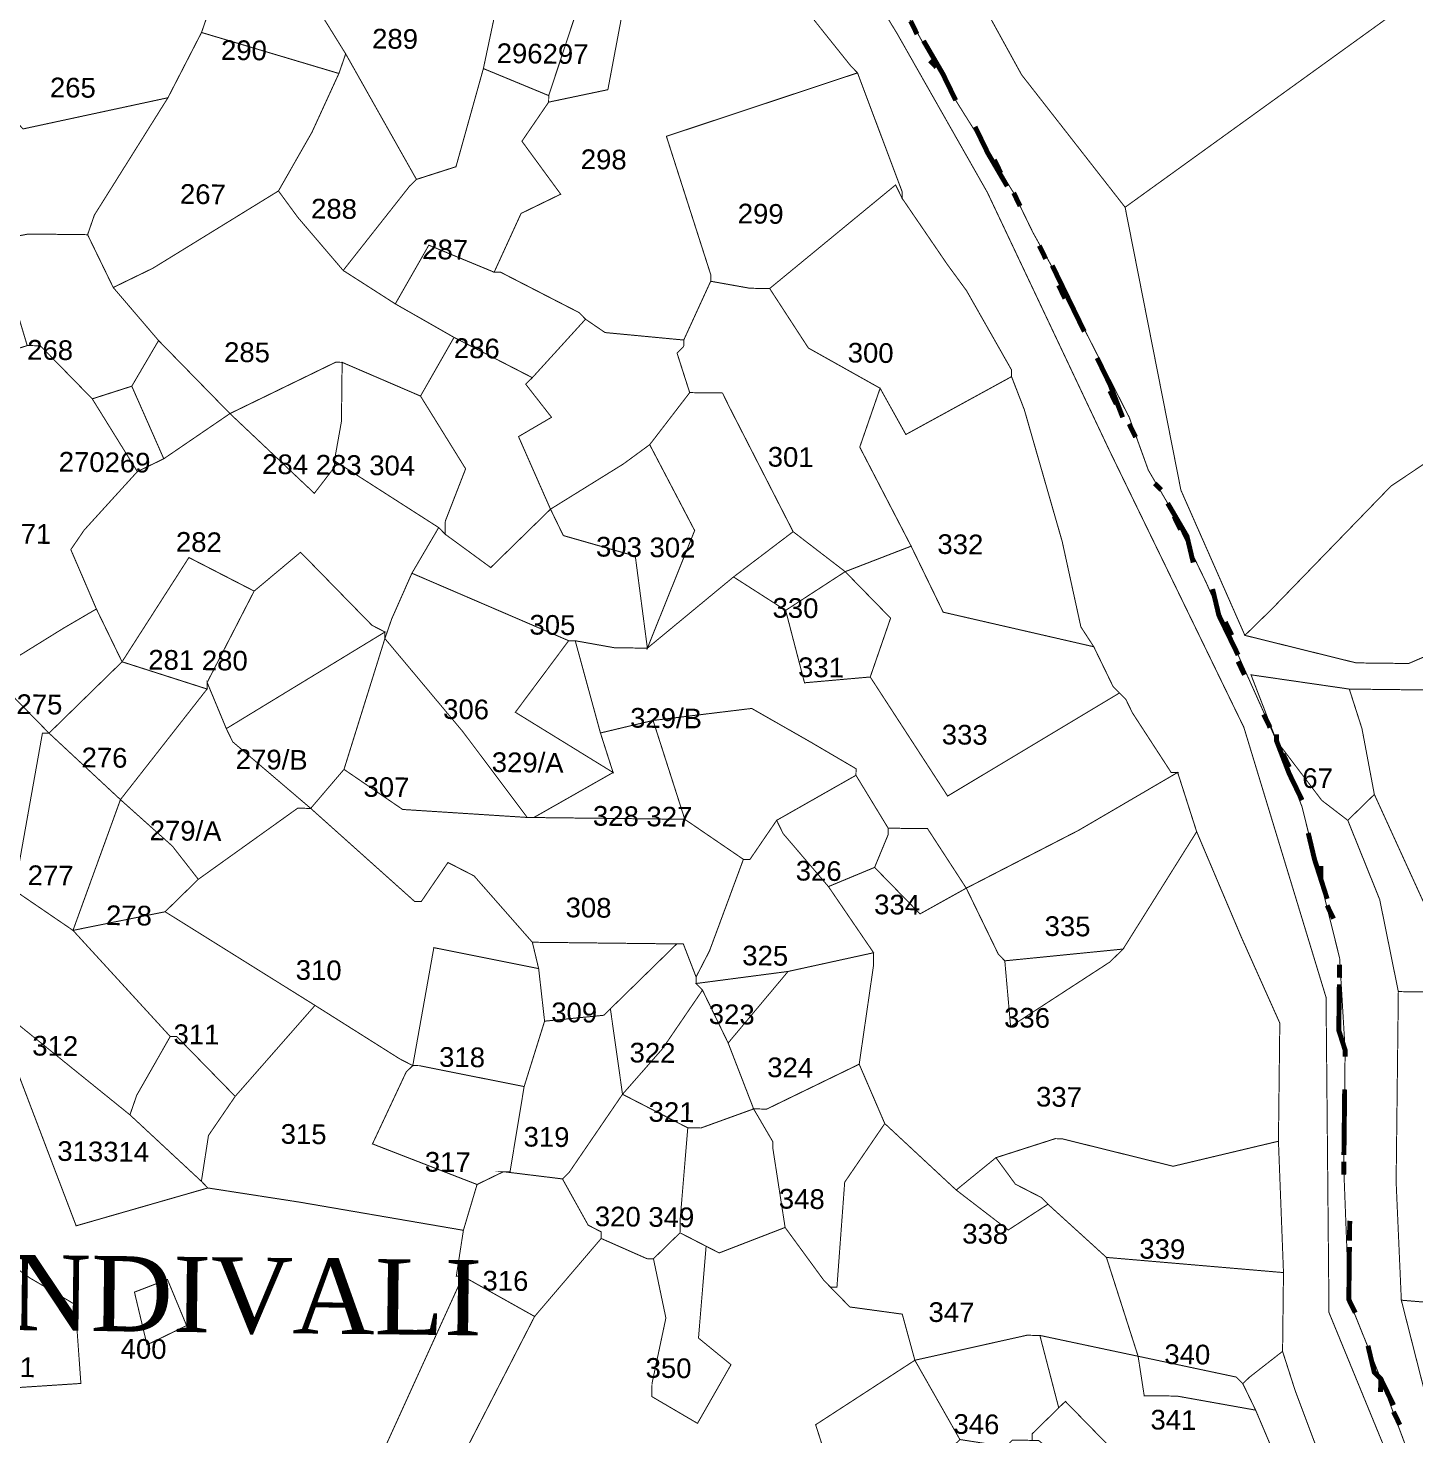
# Model space of a CAD drawing. Header units: metres. Extents: x 301380 to 306099, y 1982558 to 1991216.
# Drawn here: x 302090 to 302938, y 1983544 to 1984404 of the extents above; entities that cross this region are included whole.
import ezdxf

# ---------------------------------------------------------------- set-up
doc = ezdxf.new("R2010")
doc.units = ezdxf.units.M
for name, color, linetype in [('SURVEY NO.', 7, 'Continuous'), ('SURVEY PLOT BOUNDARY', 35, 'Continuous'), ('VILLAGE BOUNDARY', 212, 'Continuous'), ('VILLAGE NAME', 3, 'Continuous')]:
    doc.layers.add(name, color=color, linetype=linetype)
doc.styles.add('PDF Arial', font='arial.ttf')

# ---------------------------------------------------------------- blocks, each defined once
blk = doc.blocks.new('THTU')
at = {"layer": 'SURVEY PLOT BOUNDARY', "lineweight": 18, "const_width": 0.602}
for points in [[(302601.93, 1984456.49), (302656.97, 1984359.56), (302692.42, 1984302.98), (302704.17, 1984278.77), (302719.89, 1984250.51), (302763.04, 1984165.76), (302774.71, 1984133.52), (302786.51, 1984113.33), (302810.02, 1984064.91), (302829.56, 1984020.55), (302853.03, 1983968.12), (302868.61, 1983927.82), (302891.61, 1983835.28), (302894.97, 1983779.07), (302894.14, 1983706.86), (302897.22, 1983626.59), (302916.72, 1983578.22), (302936.18, 1983525.83)], [(302939.72, 1983485.67), (302885.1, 1983618.7), (302883.31, 1983811.3), (302833.06, 1983976.38), (302750.78, 1984145.84), (302676.38, 1984303.17), (302621.33, 1984400.09), (302542.6, 1984529.39)], [(302542.6, 1984529.39), (302621.33, 1984400.09), (302676.38, 1984303.17), (302750.78, 1984145.84), (302833.06, 1983976.38), (302883.31, 1983811.3), (302885.1, 1983618.7), (302939.72, 1983485.67)], [(302891.73, 1983498.26), (302864.49, 1983570.79), (302856.74, 1983594.96), (302857.3, 1983643.09), (302854.21, 1983723.37), (302855.05, 1983795.58), (302831.58, 1983848.01), (302804.25, 1983912.52), (302792.63, 1983948.76), (302788.62, 1983948.81), (302764.97, 1983985.19), (302761.05, 1983993.26), (302757.09, 1983997.32), (302753.12, 1984001.37), (302741.37, 1984025.58), (302733.49, 1984037.71), (302722.05, 1984090), (302698.91, 1984170.51), (302691.12, 1984190.66), (302691.17, 1984194.67), (302663.65, 1984243.13), (302651.8, 1984259.32), (302624.19, 1984299.76), (302624.23, 1984303.77), (302596.99, 1984376.3), (302593.03, 1984380.36), (302557.44, 1984424.9)], [(302961.69, 1983998.97), (302897.52, 1983999.71), (302837.45, 1984008.42), (302853.03, 1983968.12), (302880.69, 1983931.7), (302896.59, 1983919.48), (302916.09, 1983871.11), (302927.48, 1983814.81), (302926.13, 1983698.47), (302929.31, 1983626.22), (302944.66, 1983565.86)], [(302936.18, 1983525.83), (302916.72, 1983578.22), (302897.22, 1983626.59), (302894.14, 1983706.86), (302894.97, 1983779.07), (302891.61, 1983835.28), (302868.61, 1983927.82), (302853.03, 1983968.12), (302829.56, 1984020.55), (302810.02, 1984064.91), (302786.51, 1984113.33), (302774.71, 1984133.52), (302763.04, 1984165.76), (302719.89, 1984250.51), (302704.17, 1984278.77), (302692.42, 1984302.98), (302656.97, 1984359.56), (302601.93, 1984456.49)], [(302646.19, 1984468.01), (302697.26, 1984375.14), (302760.51, 1984294.17), (302794.62, 1984121.26), (302833.71, 1984032.54), (302901.71, 1984015.71), (302933.8, 1984015.34), (302970.08, 1984030.97)], [(302557.44, 1984424.9), (302593.03, 1984380.36), (302596.99, 1984376.3), (302480.21, 1984337.53), (302507.32, 1984252.96), (302507.27, 1984248.95), (302490.81, 1984213.03), (302442.72, 1984217.6), (302430.78, 1984225.76), (302426.82, 1984229.82), (302378.97, 1984254.44), (302374.95, 1984254.49), (302391.41, 1984290.41), (302415.62, 1984302.16), (302391.92, 1984334.53), (302408.25, 1984358.42), (302444.44, 1984366.02), (302457.26, 1984434.08)], [(302944.12, 1983866.77), (302912.82, 1983935.34), (302905.26, 1983975.55), (302897.52, 1983999.71), (302961.69, 1983998.97)], [(302041.14, 1983484), (302070.23, 1983571.93), (302122.42, 1983575.34), (302118.96, 1983623.53), (302091.07, 1983639.9), (302063.23, 1983660.28), (302019.29, 1983676.84), (301974.85, 1983649.26), (301970.84, 1983649.31), (301946.63, 1983637.55), (301934.83, 1983657.75), (301907.45, 1983718.25), (301903.48, 1983722.31), (301984.21, 1983765.51), (302068.9, 1983804.65), (302119.52, 1983671.67), (302200.02, 1983694.81), (302256.08, 1983686.14), (302356.16, 1983668.94), (302351.83, 1983640.9), (302355.84, 1983640.86), (302294.1, 1983505.16)], [(302350.44, 1983520.56), (302399.68, 1983616.28), (302440.35, 1983663.95), (302468.29, 1983651.6), (302472.3, 1983651.55), (302479.9, 1983615.35), (302471.42, 1983575.33), (302471.32, 1983567.31), (302499.22, 1983550.94), (302519.69, 1983586.81), (302499.82, 1983603.09), (302504.48, 1983659.2), (302512.45, 1983655.1), (302552.75, 1983670.68), (302576.44, 1983638.31), (302580.41, 1983634.25), (302592.3, 1983622.08), (302624.34, 1983617.7), (302632.04, 1983589.52), (302571.41, 1983550.1), (302583.03, 1983513.86)]]:
    blk.add_lwpolyline(points, dxfattribs=at)
for points in [[(302973.89, 1984708.97), (302981.73, 1984692.83), (303033.55, 1984664.15), (303169.83, 1984654.55), (303043.68, 1984499.53), (302946.59, 1984428.44), (302853.55, 1984361.3), (302760.51, 1984294.17), (302697.26, 1984375.14), (302646.19, 1984468.01), (302611.01, 1984548.66), (302595.39, 1984584.95), (302603.41, 1984584.86), (302716.36, 1984639.72), (302825.31, 1984694.63), (302841.44, 1984702.47), (302853.52, 1984706.35), (302861.59, 1984710.26)], [(303276.46, 1984508.88), (303129.8, 1984313.98), (303080.79, 1984238.32), (303064.56, 1984222.46), (303052.39, 1984210.56), (302923.02, 1984123.79), (302849.94, 1984048.4), (302833.71, 1984032.54), (302794.62, 1984121.26), (302760.51, 1984294.17), (302853.55, 1984361.3), (302946.59, 1984428.44), (303043.68, 1984499.53), (303169.83, 1984654.55), (303265.17, 1984573.21)], [(302417.79, 1984490.71), (302441.67, 1984474.38), (302437.43, 1984454.37), (302421.39, 1984454.56), (302381.09, 1984438.97), (302368.37, 1984378.94), (302351.63, 1984318.95), (302327.47, 1984311.2), (302284.23, 1984387.93), (302256.66, 1984432.38), (302288.8, 1984436.03), (302313.23, 1984467.84), (302341.63, 1984495.6), (302385.29, 1984454.97), (302385.34, 1984458.98), (302377.92, 1984511.23), (302413.78, 1984490.75)], [(302132.28, 1984429.81), (302136.29, 1984429.76), (302164.46, 1984437.46), (302204.47, 1984428.97), (302204.43, 1984424.96), (302196.13, 1984400.99), (302187.92, 1984385.03), (302175.61, 1984361.1), (302087.14, 1984342.06), (302079.21, 1984350.18), (302071.33, 1984362.31), (302059.76, 1984402.56), (302076.17, 1984434.47), (302084.42, 1984454.43), (302108.68, 1984470.2), (302124.26, 1984429.9)], [(302256.66, 1984432.38), (302284.23, 1984387.93), (302280.08, 1984375.94), (302196.13, 1984400.99), (302204.43, 1984424.96), (302204.47, 1984428.97), (302244.95, 1984460.6)], [(302437.39, 1984450.36), (302408.29, 1984362.43), (302368.37, 1984378.94), (302381.09, 1984438.97), (302421.39, 1984454.56), (302437.43, 1984454.37)], [(302408.25, 1984358.42), (302408.29, 1984362.43), (302437.39, 1984450.36), (302457.26, 1984434.08), (302444.44, 1984366.02)], [(302280.08, 1984375.94), (302263.62, 1984340.03), (302243.15, 1984304.15), (302166.39, 1984256.89), (302142.18, 1984245.14), (302126.51, 1984277.41), (302130.66, 1984289.4), (302175.61, 1984361.1), (302187.92, 1984385.03), (302196.13, 1984400.99)], [(302327.47, 1984311.2), (302323.41, 1984307.24), (302282.7, 1984255.55), (302255, 1984287.97), (302243.15, 1984304.15), (302263.62, 1984340.03), (302280.08, 1984375.94), (302284.23, 1984387.93)], [(302408.29, 1984362.43), (302408.25, 1984358.42), (302391.92, 1984334.53), (302415.62, 1984302.16), (302391.41, 1984290.41), (302374.95, 1984254.49), (302335.03, 1984271), (302314.56, 1984235.12), (302282.7, 1984255.55), (302323.41, 1984307.24), (302327.47, 1984311.2), (302351.63, 1984318.95), (302368.37, 1984378.94)], [(302624.19, 1984299.76), (302620.27, 1984307.83), (302543.32, 1984244.52), (302531.29, 1984244.66), (302507.27, 1984248.95), (302507.32, 1984252.96), (302480.21, 1984337.53), (302596.99, 1984376.3), (302624.23, 1984303.77)], [(302087.14, 1984342.06), (302175.61, 1984361.1), (302130.66, 1984289.4), (302126.51, 1984277.41), (302090.41, 1984277.83), (302070.31, 1984274.05), (302021.95, 1984254.55), (302039.05, 1984346.63), (302071.33, 1984362.31), (302079.21, 1984350.18)], [(302282.7, 1984255.55), (302314.56, 1984235.12), (302350.43, 1984214.65), (302329.95, 1984178.78), (302282.06, 1984199.39), (302278.04, 1984199.44), (302213.5, 1984168.08), (302169.89, 1984212.72), (302142.18, 1984245.14), (302166.39, 1984256.89), (302243.15, 1984304.15), (302255, 1984287.97)], [(302624.19, 1984299.76), (302651.8, 1984259.32), (302663.65, 1984243.13), (302691.17, 1984194.67), (302691.12, 1984190.66), (302626.53, 1984155.29), (302610.81, 1984183.56), (302566.97, 1984208.14), (302543.32, 1984244.52), (302620.27, 1984307.83)], [(302142.18, 1984245.14), (302169.89, 1984212.72), (302153.52, 1984184.82), (302129.36, 1984177.08), (302097.64, 1984209.54), (302089.62, 1984209.63), (302070.31, 1984274.05), (302090.41, 1984277.83), (302126.51, 1984277.41)], [(302374.95, 1984254.49), (302378.97, 1984254.44), (302426.82, 1984229.82), (302430.78, 1984225.76), (302398.28, 1984190.02), (302350.43, 1984214.65), (302314.56, 1984235.12), (302335.03, 1984271)], [(302543.32, 1984244.52), (302566.97, 1984208.14), (302610.81, 1984183.56), (302598.36, 1984147.59), (302629.76, 1984087.05), (302589.46, 1984071.47), (302557.65, 1984095.91), (302518.42, 1984172.59), (302514.5, 1984180.66), (302494.45, 1984180.89), (302486.71, 1984205.05), (302490.76, 1984209.02), (302490.81, 1984213.03), (302507.27, 1984248.95), (302531.29, 1984244.66)], [(302490.81, 1984213.03), (302490.76, 1984209.02), (302486.71, 1984205.05), (302494.45, 1984180.89), (302470.01, 1984149.08), (302453.83, 1984137.23), (302409.39, 1984109.65), (302389.84, 1984154.01), (302410.03, 1984165.82), (302394.22, 1984186.06), (302398.28, 1984190.02), (302430.78, 1984225.76), (302442.72, 1984217.6)], [(303123.7, 1984133.51), (303099.22, 1984097.68), (303074.92, 1984077.9), (303026.65, 1984066.42), (302990.28, 1984042.77), (302970.08, 1984030.97), (302933.8, 1984015.34), (302901.71, 1984015.71), (302833.71, 1984032.54), (302849.94, 1984048.4), (302923.02, 1984123.79), (303052.39, 1984210.56), (303064.56, 1984222.46)], [(302129.36, 1984177.08), (302156.93, 1984132.63), (302124.43, 1984096.89), (302116.26, 1984084.95), (302131.89, 1984048.66), (302111.7, 1984036.86), (302067.25, 1984009.29), (302031.43, 1984033.77), (302031.48, 1984037.78), (302051.81, 1984061.62), (302076.11, 1984081.4), (302060.53, 1984121.7), (302056.56, 1984125.76), (302029.23, 1984190.27), (302089.62, 1984209.63), (302097.64, 1984209.54)], [(302213.5, 1984168.08), (302173.07, 1984140.47), (302153.52, 1984184.82), (302169.89, 1984212.72)], [(302398.28, 1984190.02), (302394.22, 1984186.06), (302410.03, 1984165.82), (302389.84, 1984154.01), (302409.39, 1984109.65), (302372.87, 1984073.97), (302345.03, 1984094.35), (302345.12, 1984102.37), (302357.52, 1984134.33), (302329.95, 1984178.78), (302350.43, 1984214.65)], [(302282.06, 1984199.39), (302281.64, 1984163.29), (302277.35, 1984139.26), (302277.3, 1984135.25), (302265.09, 1984119.34), (302213.5, 1984168.08), (302278.04, 1984199.44)], [(302329.95, 1984178.78), (302357.52, 1984134.33), (302345.12, 1984102.37), (302345.03, 1984094.35), (302341.06, 1984098.41), (302277.35, 1984139.26), (302281.64, 1984163.29), (302282.06, 1984199.39)], [(302741.37, 1984025.58), (302649.35, 1984046.7), (302629.76, 1984087.05), (302598.36, 1984147.59), (302610.81, 1984183.56), (302626.53, 1984155.29), (302691.12, 1984190.66), (302698.91, 1984170.51), (302722.05, 1984090), (302733.49, 1984037.71)], [(302173.07, 1984140.47), (302156.93, 1984132.63), (302129.36, 1984177.08), (302153.52, 1984184.82)], [(302557.65, 1984095.91), (302521.23, 1984068.24), (302468.58, 1984024.72), (302497.49, 1984096.6), (302470.01, 1984149.08), (302494.45, 1984180.89), (302514.5, 1984180.66), (302518.42, 1984172.59)], [(302277.35, 1984139.26), (302341.06, 1984098.41), (302324.69, 1984070.51), (302312.34, 1984042.57), (302308.19, 1984030.58), (302308.23, 1984034.59), (302300.26, 1984038.7), (302256.65, 1984083.33), (302228.29, 1984059.59), (302188.42, 1984080.11), (302147.57, 1984016.38), (302131.89, 1984048.66), (302116.26, 1984084.95), (302124.43, 1984096.89), (302156.93, 1984132.63), (302173.07, 1984140.47), (302213.5, 1984168.08), (302265.09, 1984119.34), (302277.3, 1984135.25)], [(302468.58, 1984024.72), (302461.2, 1984080.97), (302417.22, 1984093.52), (302409.39, 1984109.65), (302453.83, 1984137.23), (302470.01, 1984149.08), (302497.49, 1984096.6)], [(302468.58, 1984024.72), (302448.52, 1984024.95), (302424.5, 1984029.24), (302420.49, 1984029.28), (302324.69, 1984070.51), (302341.06, 1984098.41), (302345.03, 1984094.35), (302372.87, 1984073.97), (302409.39, 1984109.65), (302417.22, 1984093.52), (302461.2, 1984080.97)], [(302589.46, 1984071.47), (302553.09, 1984047.81), (302521.23, 1984068.24), (302557.65, 1984095.91)], [(302741.37, 1984025.58), (302753.12, 1984001.37), (302757.09, 1983997.32), (302652.06, 1983934.33), (302604.77, 1984007.1), (302617.21, 1984043.06), (302589.46, 1984071.47), (302629.76, 1984087.05), (302649.35, 1984046.7)], [(302228.29, 1984059.59), (302199.57, 1984003.75), (302199.52, 1983999.74), (302147.57, 1984016.38), (302188.42, 1984080.11)], [(302308.23, 1984034.59), (302211.28, 1983975.53), (302199.57, 1984003.75), (302228.29, 1984059.59), (302256.65, 1984083.33), (302300.26, 1984038.7)], [(302420.49, 1984029.28), (302387.9, 1983985.53), (302447.64, 1983948.73), (302399.19, 1983921.2), (302395.18, 1983921.25), (302355.67, 1983973.86), (302308.19, 1984030.58), (302312.34, 1984042.57), (302324.69, 1984070.51)], [(302604.77, 1984007.1), (302564.61, 1984003.55), (302553.09, 1984047.81), (302589.46, 1984071.47), (302617.21, 1984043.06)], [(302553.09, 1984047.81), (302564.61, 1984003.55), (302604.77, 1984007.1), (302652.06, 1983934.33), (302757.09, 1983997.32), (302761.05, 1983993.26), (302764.97, 1983985.19), (302788.62, 1983948.81), (302792.63, 1983948.76), (302732.05, 1983913.35), (302663.45, 1983878.03), (302639.8, 1983914.41), (302615.73, 1983914.69), (302596.05, 1983947.02), (302596.1, 1983951.03), (302568.2, 1983967.4), (302532.34, 1983987.87), (302472.08, 1983980.54), (302439.9, 1983972.89), (302424.5, 1984029.24), (302448.52, 1984024.95), (302468.58, 1984024.72), (302521.23, 1984068.24)], [(302147.57, 1984016.38), (302102.94, 1983972.77), (302067.25, 1984009.29), (302111.7, 1984036.86), (302131.89, 1984048.66)], [(302308.19, 1984030.58), (302283.2, 1983950.63), (302262.86, 1983926.79), (302215.2, 1983967.46), (302211.28, 1983975.53), (302308.23, 1984034.59)], [(302395.18, 1983921.25), (302319.02, 1983926.14), (302283.2, 1983950.63), (302308.19, 1984030.58), (302355.67, 1983973.86)], [(302424.5, 1984029.24), (302439.9, 1983972.89), (302447.64, 1983948.73), (302387.9, 1983985.53), (302420.49, 1984029.28)], [(302199.52, 1983999.74), (302146.59, 1983932.14), (302102.94, 1983972.77), (302147.57, 1984016.38)], [(302102.94, 1983972.77), (302098.92, 1983972.81), (302081.77, 1983876.72), (302046.09, 1983913.24), (302046.13, 1983917.25), (302030.28, 1983933.48), (302063.2, 1984005.32), (302067.25, 1984009.29)], [(302211.28, 1983975.53), (302215.2, 1983967.46), (302262.86, 1983926.79), (302254.84, 1983926.88), (302194.17, 1983883.45), (302178.36, 1983903.69), (302146.59, 1983932.14), (302199.52, 1983999.74), (302199.57, 1984003.75)], [(302897.52, 1983999.71), (302905.26, 1983975.55), (302912.82, 1983935.34), (302896.59, 1983919.48), (302880.69, 1983931.7), (302853.03, 1983968.12), (302837.45, 1984008.42)], [(302596.1, 1983951.03), (302596.05, 1983947.02), (302547.59, 1983919.49), (302531.27, 1983895.61), (302527.26, 1983895.65), (302491.44, 1983920.14), (302472.08, 1983980.54), (302532.34, 1983987.87), (302568.2, 1983967.4)], [(302491.44, 1983920.14), (302399.19, 1983921.2), (302447.64, 1983948.73), (302439.9, 1983972.89), (302472.08, 1983980.54)], [(302146.59, 1983932.14), (302117.59, 1983852.23), (302081.77, 1983876.72), (302098.92, 1983972.81), (302102.94, 1983972.77)], [(302395.18, 1983921.25), (302491.44, 1983920.14), (302527.26, 1983895.65), (302506.56, 1983839.72), (302498.35, 1983823.77), (302490.56, 1983843.92), (302398.31, 1983844.98), (302362.67, 1983885.52), (302346.72, 1983893.72), (302330.4, 1983869.84), (302326.39, 1983869.89), (302262.86, 1983926.79), (302283.2, 1983950.63), (302319.02, 1983926.14)], [(302615.73, 1983914.69), (302615.69, 1983910.68), (302607.43, 1983890.72), (302579.22, 1983879), (302551.51, 1983911.42), (302547.59, 1983919.49), (302596.05, 1983947.02)], [(302804.25, 1983912.52), (302759.29, 1983840.82), (302687, 1983833.63), (302683.04, 1983837.69), (302663.45, 1983878.03), (302732.05, 1983913.35), (302792.63, 1983948.76)], [(302194.17, 1983883.45), (302177.94, 1983867.59), (302173.88, 1983863.62), (302117.59, 1983852.23), (302146.59, 1983932.14), (302178.36, 1983903.69)], [(302984.09, 1983854.27), (302979.57, 1983810.19), (302987.45, 1983798.06), (302975.37, 1983794.19), (302959.33, 1983794.38), (302959.56, 1983814.44), (302927.48, 1983814.81), (302916.09, 1983871.11), (302896.59, 1983919.48), (302912.82, 1983935.34), (302944.12, 1983866.77), (302952.28, 1983878.71)], [(302398.31, 1983844.98), (302402.14, 1983828.89), (302338.1, 1983841.67), (302325.23, 1983769.6), (302317.26, 1983773.7), (302265.49, 1983806.39), (302173.88, 1983863.62), (302177.94, 1983867.59), (302194.17, 1983883.45), (302254.84, 1983926.88), (302262.86, 1983926.79), (302326.39, 1983869.89), (302330.4, 1983869.84), (302346.72, 1983893.72), (302362.67, 1983885.52)], [(302579.22, 1983879), (302606.83, 1983838.57), (302554.55, 1983827.13), (302498.31, 1983819.76), (302498.35, 1983823.77), (302506.56, 1983839.72), (302527.26, 1983895.65), (302531.27, 1983895.61), (302547.59, 1983919.49), (302551.51, 1983911.42)], [(302854.21, 1983723.37), (302789.85, 1983708.07), (302721.85, 1983724.9), (302717.84, 1983724.95), (302681.6, 1983713.33), (302657.31, 1983693.55), (302613.65, 1983734.17), (302598.02, 1983770.46), (302606.74, 1983830.54), (302606.83, 1983838.57), (302579.22, 1983879), (302607.43, 1983890.72), (302635.19, 1983862.31), (302663.45, 1983878.03), (302683.04, 1983837.69), (302687, 1983833.63), (302690.55, 1983793.47), (302751.18, 1983832.89), (302759.29, 1983840.82), (302804.25, 1983912.52), (302831.58, 1983848.01), (302855.05, 1983795.58)], [(302663.45, 1983878.03), (302635.19, 1983862.31), (302607.43, 1983890.72), (302615.69, 1983910.68), (302615.73, 1983914.69), (302639.8, 1983914.41)], [(302117.59, 1983852.23), (302177.01, 1983787.36), (302156.54, 1983751.48), (302152.39, 1983739.49), (302076.88, 1983800.55), (302068.9, 1983804.65), (302081.77, 1983876.72)], [(302265.49, 1983806.39), (302216.71, 1983750.79), (302181.03, 1983787.31), (302177.01, 1983787.36), (302117.59, 1983852.23), (302173.88, 1983863.62)], [(302402.14, 1983828.89), (302405.78, 1983796.75), (302393.28, 1983756.78), (302329.24, 1983769.55), (302325.23, 1983769.6), (302338.1, 1983841.67)], [(302486.55, 1983843.97), (302445.98, 1983804.31), (302441.92, 1983800.35), (302405.78, 1983796.75), (302402.14, 1983828.89), (302398.31, 1983844.98)], [(302498.35, 1983823.77), (302498.31, 1983819.76), (302502.27, 1983815.7), (302477.79, 1983779.87), (302453.4, 1983752.07), (302445.98, 1983804.31), (302486.55, 1983843.97), (302490.56, 1983843.92)], [(302598.02, 1983770.46), (302589.96, 1983766.54), (302541.55, 1983743.03), (302533.52, 1983743.12), (302517.94, 1983783.42), (302554.55, 1983827.13), (302606.83, 1983838.57), (302606.74, 1983830.54)], [(302687, 1983833.63), (302759.29, 1983840.82), (302751.18, 1983832.89), (302690.55, 1983793.47)], [(302517.94, 1983783.42), (302502.27, 1983815.7), (302498.31, 1983819.76), (302554.55, 1983827.13)], [(302517.94, 1983783.42), (302533.52, 1983743.12), (302501.3, 1983731.46), (302493.28, 1983731.55), (302453.4, 1983752.07), (302477.79, 1983779.87), (302502.27, 1983815.7)], [(302987.45, 1983798.06), (302983.12, 1983770.03), (302995.15, 1983769.89), (302998.98, 1983753.8), (302982.75, 1983737.94), (302986.34, 1983701.79), (303002.25, 1983689.57), (303001.97, 1983665.5), (302993.76, 1983649.54), (303001.65, 1983637.42), (302985.42, 1983621.56), (302929.31, 1983626.22), (302926.13, 1983698.47), (302927.48, 1983814.81), (302959.56, 1983814.44), (302959.33, 1983794.38), (302975.37, 1983794.19)], [(302152.39, 1983739.49), (302196.05, 1983698.87), (302200.02, 1983694.81), (302119.52, 1983671.67), (302068.9, 1983804.65), (302076.88, 1983800.55)], [(302325.23, 1983769.6), (302321.18, 1983765.63), (302300.61, 1983721.74), (302364.51, 1983696.93), (302356.16, 1983668.94), (302256.08, 1983686.14), (302200.02, 1983694.81), (302196.05, 1983698.87), (302200.39, 1983726.9), (302216.71, 1983750.79), (302265.49, 1983806.39), (302317.26, 1983773.7)], [(302453.4, 1983752.07), (302420.76, 1983704.3), (302416.7, 1983700.34), (302380.65, 1983704.76), (302384.66, 1983704.72), (302393.28, 1983756.78), (302405.78, 1983796.75), (302441.92, 1983800.35), (302445.98, 1983804.31)], [(302216.71, 1983750.79), (302200.39, 1983726.9), (302196.05, 1983698.87), (302152.39, 1983739.49), (302156.54, 1983751.48), (302177.01, 1983787.36), (302181.03, 1983787.31)], [(302393.28, 1983756.78), (302384.66, 1983704.72), (302380.65, 1983704.76), (302364.51, 1983696.93), (302300.61, 1983721.74), (302321.18, 1983765.63), (302325.23, 1983769.6), (302329.24, 1983769.55)], [(302613.65, 1983734.17), (302589.17, 1983698.35), (302584.42, 1983634.21), (302580.41, 1983634.25), (302576.44, 1983638.31), (302552.75, 1983670.68), (302545.28, 1983718.91), (302545.33, 1983722.92), (302533.52, 1983743.12), (302541.55, 1983743.03), (302589.96, 1983766.54), (302598.02, 1983770.46)], [(302493.28, 1983731.55), (302488.62, 1983675.43), (302488.52, 1983667.41), (302472.3, 1983651.55), (302468.29, 1983651.6), (302440.35, 1983663.95), (302440.39, 1983667.97), (302432.42, 1983672.07), (302416.7, 1983700.34), (302420.76, 1983704.3), (302453.4, 1983752.07)], [(302552.75, 1983670.68), (302512.45, 1983655.1), (302504.48, 1983659.2), (302488.52, 1983667.41), (302488.62, 1983675.43), (302493.28, 1983731.55), (302501.3, 1983731.46), (302533.52, 1983743.12), (302545.33, 1983722.92), (302545.28, 1983718.91)], [(302657.31, 1983693.55), (302689.12, 1983669.11), (302713.37, 1983684.88), (302749.1, 1983652.37), (302768.46, 1983591.96), (302708.43, 1983604.69), (302700.41, 1983604.78), (302632.04, 1983589.52), (302624.34, 1983617.7), (302592.3, 1983622.08), (302580.41, 1983634.25), (302584.42, 1983634.21), (302589.17, 1983698.35), (302613.65, 1983734.17)], [(302854.21, 1983723.37), (302857.3, 1983643.09), (302749.1, 1983652.37), (302713.37, 1983684.88), (302709.4, 1983688.93), (302693.45, 1983697.14), (302681.6, 1983713.33), (302717.84, 1983724.95), (302721.85, 1983724.9), (302789.85, 1983708.07)], [(302713.37, 1983684.88), (302689.12, 1983669.11), (302657.31, 1983693.55), (302681.6, 1983713.33), (302693.45, 1983697.14), (302709.4, 1983688.93)], [(302416.7, 1983700.34), (302432.42, 1983672.07), (302440.39, 1983667.97), (302440.35, 1983663.95), (302399.68, 1983616.28), (302355.84, 1983640.86), (302351.83, 1983640.9), (302356.16, 1983668.94), (302364.51, 1983696.93), (302380.65, 1983704.76)], [(302118.96, 1983623.53), (302122.42, 1983575.34), (302070.23, 1983571.93), (302046.67, 1983616.34), (302019.29, 1983676.84), (302063.23, 1983660.28), (302091.07, 1983639.9)], [(302504.48, 1983659.2), (302499.82, 1983603.09), (302519.69, 1983586.81), (302499.22, 1983550.94), (302471.32, 1983567.31), (302471.42, 1983575.33), (302479.9, 1983615.35), (302472.3, 1983651.55), (302488.52, 1983667.41)], [(302857.3, 1983643.09), (302856.74, 1983594.96), (302836.5, 1983579.14), (302832.45, 1983575.18), (302828.48, 1983579.23), (302768.46, 1983591.96), (302749.1, 1983652.37)], [(302399.68, 1983616.28), (302350.44, 1983520.56), (302325.91, 1983480.72), (302321.67, 1983460.71), (302280.68, 1983384.95), (302272.43, 1983364.98), (302244.63, 1983389.38), (302244.68, 1983393.39), (302294.1, 1983505.16), (302355.84, 1983640.86)], [(302155.15, 1983631.14), (302175.3, 1983638.93), (302187.01, 1983610.71), (302162.81, 1983598.95)], [(302155.15, 1983631.14), (302162.81, 1983598.95), (302187.01, 1983610.71), (302175.3, 1983638.93)], [(302985.42, 1983621.56), (302981.27, 1983609.57), (302976.93, 1983581.53), (302944.66, 1983565.86), (302929.31, 1983626.22)], [(302708.43, 1983604.69), (302719.96, 1983560.43), (302703.73, 1983544.56), (302703.68, 1983540.55), (302691.65, 1983540.69), (302687.59, 1983536.73), (302659.56, 1983541.06), (302632.04, 1983589.52), (302700.41, 1983604.78)], [(302768.46, 1983591.96), (302772.19, 1983567.85), (302792.24, 1983567.62), (302840.28, 1983559.04), (302867.62, 1983494.53), (302867.34, 1983470.46), (302871.31, 1983466.4), (302859.13, 1983454.5), (302763.1, 1983475.67), (302763.15, 1983479.68), (302771.59, 1983515.7), (302767.62, 1983519.75), (302747.8, 1983540.04), (302724.01, 1983564.39), (302719.96, 1983560.43), (302708.43, 1983604.69)], [(302659.56, 1983541.06), (302623.05, 1983505.37), (302583.03, 1983513.86), (302571.41, 1983550.1), (302632.04, 1983589.52)], [(302832.45, 1983575.18), (302840.28, 1983559.04), (302792.24, 1983567.62), (302772.19, 1983567.85), (302768.46, 1983591.96), (302828.48, 1983579.23)], [(302891.73, 1983498.26), (302883.62, 1983490.33), (302867.57, 1983490.52), (302867.62, 1983494.53), (302840.28, 1983559.04), (302832.45, 1983575.18), (302836.5, 1983579.14), (302856.74, 1983594.96), (302864.49, 1983570.79)], [(302771.59, 1983515.7), (302735.49, 1983516.11), (302731.53, 1983520.17), (302707.69, 1983540.51), (302703.68, 1983540.55), (302703.73, 1983544.56), (302719.96, 1983560.43), (302724.01, 1983564.39), (302747.8, 1983540.04), (302767.62, 1983519.75)]]:
    blk.add_lwpolyline(points, close=True, dxfattribs=at)
at = {"layer": 'VILLAGE BOUNDARY', "lineweight": 18, "const_width": 3.01}
for points in [[(302629.45, 1984408.02), (302633.37, 1984399.95)], [(302656.97, 1984359.56), (302649.13, 1984375.7), (302637.33, 1984395.9)], [(302641.2, 1984383.81), (302645.17, 1984379.76)], [(302668.82, 1984343.38), (302676.65, 1984327.24), (302688.46, 1984307.04)], [(302684.54, 1984315.11), (302680.62, 1984323.18)], [(302696.34, 1984294.91), (302692.42, 1984302.98)], [(302708.09, 1984270.7), (302712.01, 1984262.63)], [(302735.57, 1984218.23), (302727.73, 1984234.37), (302719.89, 1984250.51), (302715.98, 1984258.58)], [(302719.85, 1984246.5), (302723.77, 1984238.43)], [(302743.4, 1984202.09), (302751.24, 1984185.95), (302759.03, 1984165.8)], [(302755.11, 1984173.87), (302751.2, 1984181.94)], [(302766.91, 1984153.67), (302763, 1984161.74)], [(302778.62, 1984125.45), (302782.59, 1984121.4)], [(302802.13, 1984077.04), (302798.31, 1984093.13), (302786.51, 1984113.33)], [(302790.43, 1984105.26), (302794.34, 1984097.19)], [(302813.98, 1984060.85), (302817.81, 1984044.76), (302829.56, 1984020.55)], [(302825.69, 1984032.63), (302821.77, 1984040.7)], [(302833.43, 1984008.47), (302829.52, 1984016.54)], [(302845.19, 1983984.26), (302849.11, 1983976.19)], [(302868.65, 1983931.83), (302860.82, 1983947.97), (302853.03, 1983968.12), (302853.07, 1983972.14)], [(302856.94, 1983960.05), (302860.86, 1983951.99)], [(302872.43, 1983911.73), (302876.26, 1983895.64), (302884, 1983871.48)], [(302880.13, 1983883.56), (302880.22, 1983891.58)], [(302887.87, 1983859.4), (302883.96, 1983867.46)], [(302891.56, 1983831.27), (302891.47, 1983823.24)], [(302894.92, 1983775.06), (302894.97, 1983779.07), (302891.1, 1983791.15), (302891.42, 1983819.23)], [(302891.28, 1983807.2), (302891.19, 1983799.18)], [(302894.69, 1983755), (302894.23, 1983714.89)], [(302894.37, 1983726.92), (302894.46, 1983734.94)], [(302894.09, 1983702.85), (302894.18, 1983710.87)], [(302897.78, 1983674.72), (302897.64, 1983662.69)], [(302901.14, 1983618.52), (302897.22, 1983626.59), (302897.59, 1983658.68)], [(302897.45, 1983646.64), (302897.36, 1983638.62)], [(302908.93, 1983598.37), (302912.76, 1983582.27), (302916.72, 1983578.22), (302924.56, 1983562.08)], [(302916.63, 1983570.19), (302916.72, 1983578.22)], [(302928.43, 1983550), (302924.51, 1983558.07)]]:
    blk.add_lwpolyline(points, dxfattribs=at)
at = {"layer": 'SURVEY NO.', "attachment_point": 7, "rotation": 359.33896, "style": 'PDF Arial'}
for s, insert, char_height in [('289', (302300.31, 1984391.07), 12.034), ('290', (302207.97, 1984384.11), 12.034), ('296297', (302376.43, 1984382.17), 12.034), ('265', (302103.41, 1984361.25), 12.034), ('298', (302427.83, 1984317.38), 12.034), ('267', (302182.88, 1984296.14), 12.034), ('288', (302263.01, 1984287.19), 12.034), ('299', (302523.72, 1984284.18), 12.034), ('287', (302330.92, 1984262.33), 12.034), ('268', (302089.52, 1984200.92), 12.034), ('285', (302209.85, 1984199.53), 12.034), ('286', (302350.28, 1984201.93), 12.034), ('300', (302590.94, 1984199.15), 12.034), ('301', (302542.06, 1984135.52), 12.034), ('270269', (302108.79, 1984132.49), 12.034), ('284 283 304', (302233.13, 1984131.06), 12.0345), ('271', (302076.19, 1984088.74), 12.034), ('282', (302180.43, 1984083.52), 12.034), ('303 302', (302437.13, 1984080.56), 12.034), ('332', (302645.75, 1984082.17), 12.034), ('330', (302545.01, 1984043.21), 12.034), ('305', (302396.47, 1984032.88), 12.034), ('281 280', (302163.55, 1984011.5), 12.034), ('331', (302560.64, 1984006.92), 12.034), ('275', (302083.01, 1983984.34), 12.034), ('306', (302343.72, 1983981.34), 12.034), ('329/B', (302457.99, 1983976.01), 12.034), ('333', (302648.41, 1983965.78), 12.034), ('276', (302122.75, 1983951.79), 12.034), ('279/B', (302217.01, 1983950.7), 12.034), ('329/A', (302373.43, 1983948.9), 12.034), ('67', (302868.74, 1983939.17), 12.034), ('307', (302295.04, 1983933.75), 12.034), ('328 327', (302435.23, 1983916.09), 12.034), ('279/A', (302164.36, 1983907.18), 12.034), ('277', (302089.83, 1983879.95), 12.034), ('326', (302559.2, 1983882.56), 12.034), ('308', (302418.54, 1983860.11), 12.034), ('334', (302607.1, 1983861.95), 12.034), ('278', (302137.68, 1983855.33), 12.034), ('335', (302711.25, 1983848.71), 12.034), ('325', (302526.51, 1983830.78), 12.034), ('310', (302253.63, 1983821.89), 12.034), ('309', (302409.78, 1983796.02), 12.034), ('323', (302506.04, 1983794.91), 12.034), ('336', (302686.53, 1983792.82), 12.034), ('312', (302092.64, 1983775.6), 12.034), ('311', (302178.97, 1983782.63), 12.034), ('318', (302341.27, 1983768.72), 12.034), ('322', (302457.63, 1983771.39), 12.034), ('324', (302541.77, 1983762.4), 12.034), ('337', (302706.03, 1983744.45), 12.034), ('321', (302469.25, 1983735.15), 12.034), ('315', (302244.45, 1983721.69), 12.034), ('319', (302392.86, 1983719.98), 12.034), ('313314', (302107.94, 1983711.23), 12.034), ('317', (302332.51, 1983704.63), 12.034), ('348', (302548.87, 1983682.07), 12.034), ('320 349', (302436.42, 1983671.33), 12.034), ('338', (302660.94, 1983660.72), 12.034), ('339', (302769.14, 1983651.45), 12.034), ('316', (302367.77, 1983632.01), 12.034), ('347', (302640.33, 1983612.81), 12.034), ('400', (302146.66, 1983590.42), 12.034), ('340', (302784.45, 1983587.08), 12.034), ('401', (302066.3, 1983579.31), 12.034), ('350', (302467.44, 1983578.7), 12.034), ('346', (302655.59, 1983544.43), 12.034), ('341', (302775.96, 1983547.05), 12.034)]:
    blk.add_mtext(s, dxfattribs=dict(at, insert=insert, char_height=char_height))
at = {"layer": 'VILLAGE NAME', "insert": (301966.35, 1983608.24), "char_height": 45.948, "width": 374.7906, "attachment_point": 7, "rotation": 359.33896, "style": 'PDF Arial'}
blk.add_mtext('{\\fTimes New Roman|b0|i0|c0|p18;MANDIVALI}', dxfattribs=at)

msp = doc.modelspace()

# ---------------------------------------------------------------- block references
msp.add_blockref('THTU', (0, 0))

doc.saveas('drawing.dxf')
